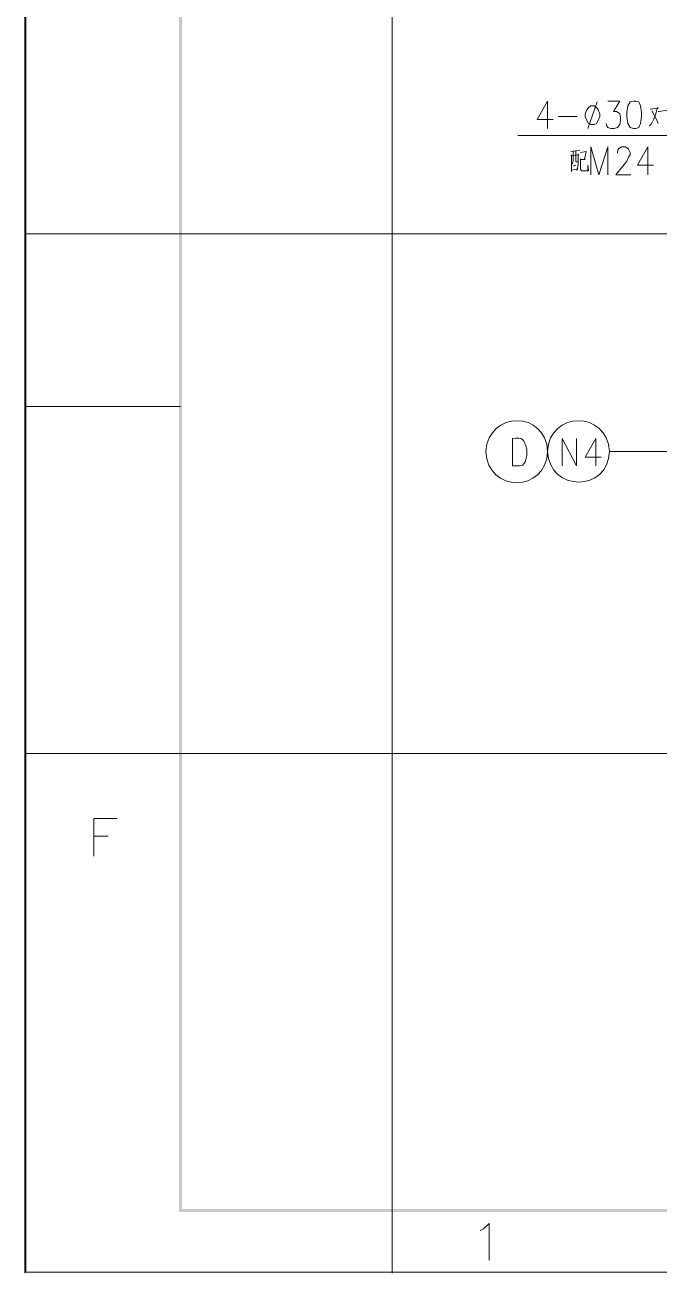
# Model space of a CAD drawing. Header units: millimetres. Extents: x 0 to 825, y 0 to 1167.
# Drawn here: x 0.1 to 142.5, y 0.1 to 280.4 of the extents above; entities that cross this region are included whole.
import ezdxf

# ---------------------------------------------------------------- set-up
doc = ezdxf.new("R2010")
doc.units = ezdxf.units.MM
doc.layers.add('1', color=7, linetype='Continuous')

msp = doc.modelspace()

# ---------------------------------------------------------------- hatches: boundary and pattern name
h = msp.add_hatch(color=0)
h.dxf.hatch_style = 2
h.paths.add_polyline_path([(35.421732, 1152.501732), (34.701732, 1153.221732), (35.421732, 14.541732)])
h = msp.add_hatch(color=0)
h.dxf.hatch_style = 2
h.paths.add_polyline_path([(34.701732, 1153.221732), (35.421732, 14.541732), (34.701732, 13.821732)])
h = msp.add_hatch(color=0)
h.dxf.hatch_style = 2
h.paths.add_polyline_path([(35.421732, 14.541732), (34.701732, 13.821732), (810.141732, 14.541732)])
h = msp.add_hatch(color=0)
h.dxf.hatch_style = 2
h.paths.add_polyline_path([(34.701732, 13.821732), (810.141732, 14.541732), (810.861732, 13.821732)])

# ---------------------------------------------------------------- linework, layer by layer
at = {"layer": '1', "color": 30, "lineweight": 9}
for points in [[(0.141732, 0.141732), (0.141732, 1166.901732)], [(82.581732, 0.141732), (82.581732, 1166.901732)], [(824.541732, 233.493732), (0.141732, 233.493732)], [(824.541732, 116.817732), (0.141732, 116.817732)]]:
    msp.add_lwpolyline(points, dxfattribs=at)
at = {"layer": '1', "color": 0, "lineweight": 9}
for points in [[(0.321732, 0.321732), (824.361732, 0.321732), (824.361732, 1166.721732), (0.321732, 1166.721732), (0.321732, 0.321732)], [(117.501732, 263.301732), (115.161732, 259.161732), (118.761732, 259.161732)], [(117.501732, 263.301732), (117.501732, 257.181732)], [(127.221732, 262.221732), (126.681732, 261.861732), (126.321732, 261.321732), (125.961732, 260.421732), (125.961732, 259.881732), (126.321732, 258.981732), (126.681732, 258.261732), (127.221732, 258.081732), (127.941732, 258.081732), (128.481732, 258.261732), (128.841732, 258.981732), (129.201732, 259.881732), (129.201732, 260.421732), (128.841732, 261.321732), (128.481732, 261.861732), (127.941732, 262.221732), (127.221732, 262.221732)], [(128.661732, 263.121732), (126.501732, 257.181732)], [(131.001732, 263.301732), (133.701732, 263.301732), (132.261732, 260.961732), (132.981732, 260.961732), (133.341732, 260.781732), (133.701732, 260.421732), (133.881732, 259.521732), (133.881732, 258.981732), (133.701732, 258.081732), (133.161732, 257.361732), (132.441732, 257.181732), (131.721732, 257.181732), (131.001732, 257.361732), (130.821732, 257.721732), (130.641732, 258.261732)], [(136.761732, 263.301732), (136.041732, 263.121732), (135.501732, 262.221732), (135.321732, 260.781732), (135.321732, 259.881732), (135.501732, 258.261732), (136.041732, 257.361732), (136.761732, 257.181732), (137.301732, 257.181732), (138.021732, 257.361732), (138.381732, 258.261732), (138.561732, 259.881732), (138.561732, 260.781732), (138.381732, 262.221732), (138.021732, 263.121732), (137.301732, 263.301732), (136.761732, 263.301732)], [(140.901732, 261.141732), (141.981732, 259.161732), (142.161732, 258.621732), (142.341732, 258.261732)], [(142.341732, 260.961732), (142.521732, 260.961732), (144.861732, 261.321732), (144.681732, 261.501732), (144.501732, 261.321732)], [(119.841732, 259.881732), (124.161732, 259.881732)], [(172.041732, 243.861732), (165.201732, 255.561732), (110.841732, 255.561732)], [(122.721732, 251.961732), (124.701732, 252.321732)], [(127.221732, 246.741732), (127.221732, 253.041732), (129.021732, 246.741732), (131.001732, 253.041732), (131.001732, 246.741732)], [(133.161732, 251.601732), (133.161732, 251.781732), (133.341732, 252.501732), (133.521732, 252.681732), (134.061732, 253.041732), (134.961732, 253.041732), (135.501732, 252.681732), (135.681732, 252.501732), (136.041732, 251.781732), (136.041732, 251.241732), (135.681732, 250.701732), (135.321732, 249.801732), (132.801732, 246.741732), (136.221732, 246.741732)], [(140.001732, 253.041732), (137.661732, 248.901732), (141.261732, 248.901732)], [(140.001732, 253.041732), (140.001732, 246.741732)], [(122.721732, 251.241732), (122.901732, 251.061732), (122.901732, 247.461732), (122.901732, 247.821732), (123.981732, 248.001732), (124.161732, 247.821732), (124.341732, 249.081732), (124.341732, 251.421732), (124.521732, 251.241732), (122.901732, 251.061732)], [(123.261732, 252.141732), (123.261732, 250.341732), (123.261732, 249.801732), (123.081732, 249.441732), (122.901732, 249.081732)], [(123.801732, 252.141732), (123.801732, 249.801732), (123.801732, 249.801732), (124.161732, 249.621732)], [(124.881732, 251.781732), (126.141732, 251.961732), (126.141732, 251.961732), (125.781732, 250.161732), (125.961732, 250.161732), (124.881732, 250.161732), (124.881732, 250.341732), (124.881732, 249.801732), (124.881732, 248.541732), (124.881732, 248.001732), (125.061732, 247.821732), (125.061732, 247.641732), (125.241732, 247.641732), (125.421732, 247.641732), (125.781732, 247.641732), (126.321732, 247.641732), (126.501732, 247.641732), (126.681732, 247.821732), (126.501732, 248.901732), (126.501732, 247.821732)], [(123.801732, 248.901732), (123.261732, 248.721732)], [(35.061732, 194.721732), (0.321732, 194.721732)], [(120.741732, 181.401732), (120.741732, 187.521732), (123.981732, 181.401732), (123.981732, 187.521732)], [(128.301732, 187.521732), (125.961732, 183.381732), (129.561732, 183.381732)], [(128.301732, 187.521732), (128.301732, 181.401732)], [(131.361732, 184.641732), (175.821732, 184.641732)], [(15.621732, 93.741732), (15.621732, 102.201732), (20.841732, 102.201732)], [(15.621732, 98.241732), (18.861732, 98.241732)], [(102.381732, 9.681732), (103.101732, 10.041732), (104.361732, 11.301732), (104.361732, 3.021732)]]:
    msp.add_lwpolyline(points, dxfattribs=at)
for points, knots in [([(140.541732, 261.501732), (140.541732, 261.501732), (142.341732, 261.681732), (142.341732, 261.681732), (142.341732, 261.681732), (142.161732, 261.861732), (142.161732, 261.861732), (141.801732, 260.421732), (141.441732, 258.801732), (140.361732, 257.721732)], [0, 0, 0, 0, 1, 1, 1, 2, 2, 2, 3, 3, 3, 3]), ([(117.501732, 184.641732), (117.141732, 193.821732), (104.181732, 193.821732), (103.641732, 184.641732), (104.001732, 175.281732), (117.141732, 175.281732), (117.501732, 184.641732)], [0, 0, 0, 0, 1, 1, 1, 2, 2, 2, 2]), ([(131.361732, 184.641732), (131.001732, 193.821732), (117.861732, 193.821732), (117.501732, 184.641732), (117.861732, 175.461732), (131.181732, 175.461732), (131.361732, 184.641732)], [0, 0, 0, 0, 1, 1, 1, 2, 2, 2, 2]), ([(109.581732, 181.401732), (109.581732, 181.401732), (109.581732, 187.521732), (109.581732, 187.521732), (111.921732, 187.881732), (112.281732, 187.341732), (112.821732, 185.181732), (112.821732, 185.181732), (112.821732, 183.741732), (112.821732, 183.741732), (112.821732, 183.741732), (112.641732, 182.841732), (112.641732, 182.841732), (112.641732, 182.841732), (112.461732, 182.301732), (112.461732, 182.301732), (112.461732, 182.301732), (111.921732, 181.581732), (111.921732, 181.581732), (111.921732, 181.581732), (111.201732, 181.401732), (111.201732, 181.401732), (111.201732, 181.401732), (109.581732, 181.401732), (109.581732, 181.401732)], [0, 0, 0, 0, 1, 1, 1, 2, 2, 2, 3, 3, 3, 4, 4, 4, 5, 5, 5, 6, 6, 6, 7, 7, 7, 8, 8, 8, 8])]:
    msp.add_open_spline(points, degree=3, knots=knots, dxfattribs=at)

doc.saveas('drawing.dxf')
